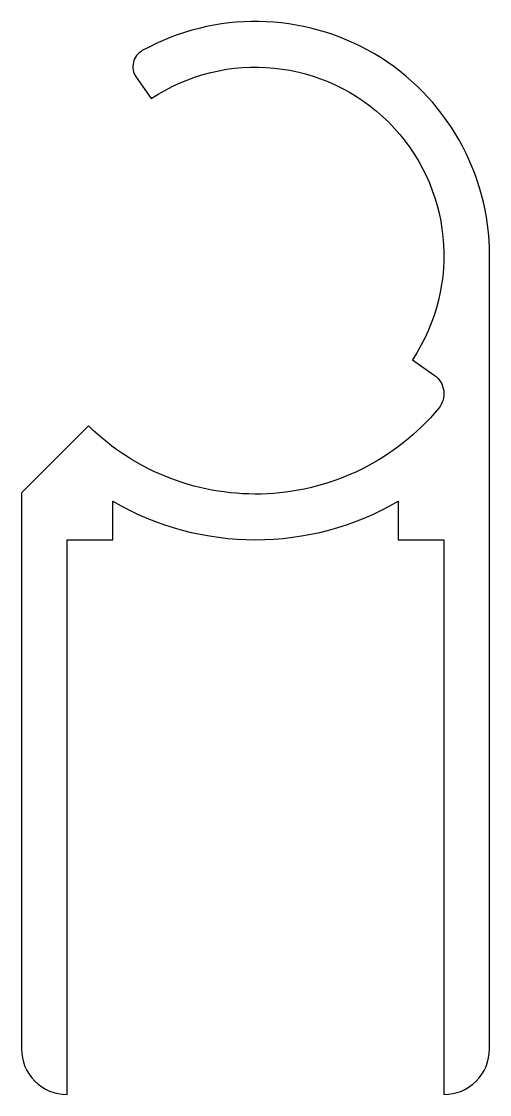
# Model space of a CAD drawing. Extents: x 257.6 to 278.1, y 225.5 to 272.5.
import ezdxf

# ---------------------------------------------------------------- set-up
doc = ezdxf.new("R2010")
doc.units = 0
doc.layers.add('ANA', color=220, linetype='CONTINUOUS')

msp = doc.modelspace()

# ---------------------------------------------------------------- linework, layer by layer
at = {"layer": 'ANA'}
msp.add_lwpolyline([(262.927, 271.208, 0.445618), (262.658, 270.049), (263.317, 269.107, -0.818649), (274.755, 257.67), (275.712, 256.999, -0.439262), (275.906, 255.539, -0.437905), (260.566, 254.777), (257.634, 251.845), (257.634, 227.486, 0.414214), (259.634, 225.486), (259.634, 249.786), (261.634, 249.786), (261.634, 251.469, 0.269193), (274.134, 251.469), (274.134, 249.786), (276.134, 249.786), (276.134, 225.486, 0.414214), (278.134, 227.486), (278.134, 262.236, 0.571116)], format="xyb", close=True, dxfattribs=at)

doc.saveas('drawing.dxf')
